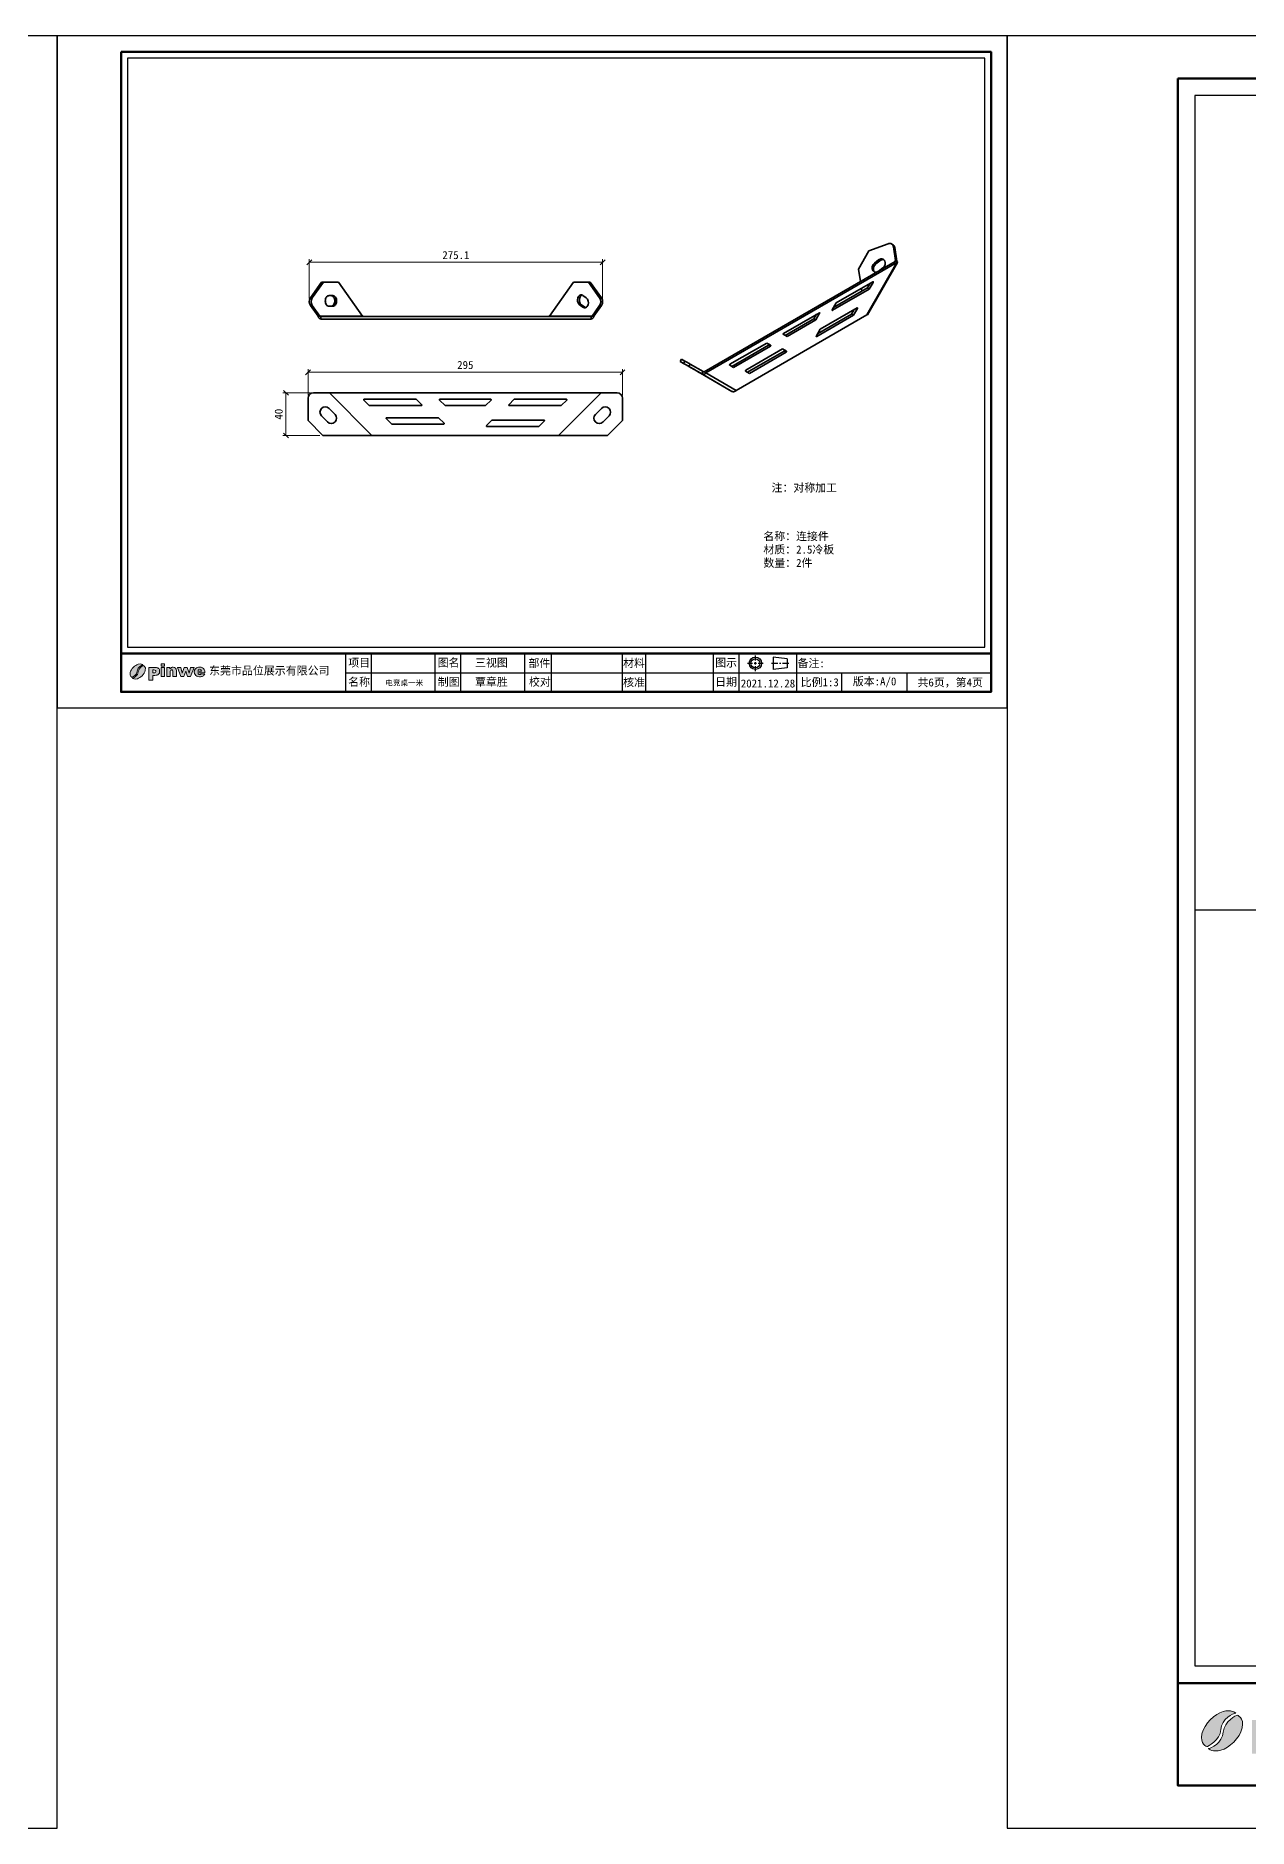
# Model space of a CAD drawing. Header units: inches. Extents: x 15389 to 49212, y -27129 to 13207.
# Drawn here: x 37601 to 38738, y 11527 to 13207 of the extents above; entities that cross this region are included whole.
import ezdxf

# ---------------------------------------------------------------- set-up
doc = ezdxf.new("R2010")
doc.units = ezdxf.units.IN
doc.header["$MEASUREMENT"] = 0
doc.linetypes.add('CENTER2', pattern=[28.575, 19.05, -3.175, 3.175, -3.175])
doc.layers.add('_U+56FE_U+5C42 1', color=7, linetype='Continuous')
for name, color, linetype, lineweight in [('图框', 5, 'Continuous', 60), ('粗实线', 7, 'Continuous', 35), ('轮廓线', 7, 'Continuous', 30)]:
    doc.layers.add(name, color=color, linetype=linetype, lineweight=lineweight)
doc.styles.add('ee', font='simfang.ttf')
doc.styles.get("Standard").update_dxf_attribs({"font": 'arial.ttf'})
doc.styles.add('宋体', font='')
doc.styles.add('样式 1', font='')
doc.styles.get('宋体').set_extended_font_data('SimSun')
doc.styles.get('样式 1').set_extended_font_data('SimSun')
doc.dimstyles.new('1-3', dxfattribs={"dimscale": 3, "dimtxt": 2.5, "dimasz": 1.5, "dimexe": 1, "dimexo": 1, "dimgap": 1, "dimtad": 1, "dimdec": 1, "dimdsep": 46, "dimtxsty": '宋体', "dimblk": 'OBLIQUE', "dimcen": 0, "dimclrd": 3, "dimclre": 3, "dimclrt": 256, "dimadec": 0, "dimazin": 0, "dimtfac": 1, "dimtdec": 1, "dimtmove": 1, "dimatfit": 3, "dimfxl": 3, "dimlwd": 9, "dimlwe": 9, "dimarcsym": 0})

# ---------------------------------------------------------------- blocks, each defined once
blk = doc.blocks.new('_Oblique')
at = {"color": 0, "linetype": 'ByBlock', "lineweight": -2}
blk.add_line((-0.5, -0.5), (0.5, 0.5), dxfattribs=at)
blk = doc.blocks.new('*D34')
at = {"color": 3, "lineweight": 9, "transparency": 16777216}
for p, q in [((37857.9, 12961.1), (37857.9, 12998)), ((37857.9, 12995), (38133, 12995)), ((38133, 12961.1), (38133, 12998))]:
    blk.add_line(p, q, dxfattribs=at)
at = {"layer": 'Defpoints', "color": 0, "transparency": 16777216}
for p in [(38133, 12995), (37857.9, 12958.1), (38133, 12958.1)]:
    blk.add_point(p, dxfattribs=at)
at = {"color": 3, "lineweight": 9, "transparency": 16777216, "xscale": 4.5, "yscale": 4.5, "zscale": 4.5, "rotation": 180}
blk.add_blockref('_Oblique', (37857.9, 12995), dxfattribs=at)
at = {"color": 3, "lineweight": 9, "transparency": 16777216, "xscale": 4.5, "yscale": 4.5, "zscale": 4.5}
blk.add_blockref('_Oblique', (38133, 12995), dxfattribs=at)
at = {"transparency": 16777216, "insert": (37995.4, 13001.7), "char_height": 7.5, "attachment_point": 5, "style": '宋体'}
blk.add_mtext('275.1', dxfattribs=at)
blk = doc.blocks.new('*D35')
at = {"color": 3, "lineweight": 9, "transparency": 16777216}
for p, q in [((37858.7, 12872.6), (37833, 12872.6)), ((37836, 12832.6), (37836, 12872.6)), ((37867.7, 12832.6), (37833, 12832.6))]:
    blk.add_line(p, q, dxfattribs=at)
at = {"layer": 'Defpoints', "color": 0, "transparency": 16777216}
for p in [(37836, 12872.6), (37861.7, 12872.6), (37870.7, 12832.6)]:
    blk.add_point(p, dxfattribs=at)
at = {"color": 3, "lineweight": 9, "transparency": 16777216, "xscale": 4.5, "yscale": 4.5, "zscale": 4.5}
for p, rotation in [((37836, 12872.6), 90), ((37836, 12832.6), 270)]:
    blk.add_blockref('_Oblique', p, dxfattribs=dict(at, rotation=rotation))
at = {"transparency": 16777216, "insert": (37829.2, 12852.6), "char_height": 7.5, "attachment_point": 5, "rotation": 90, "style": '宋体'}
blk.add_mtext('40', dxfattribs=at)
blk = doc.blocks.new('*D36')
at = {"color": 3, "lineweight": 9, "transparency": 16777216}
for p, q in [((37856.7, 12870.6), (37856.7, 12894.9)), ((37856.7, 12891.9), (38151.7, 12891.9)), ((38151.7, 12870.6), (38151.7, 12894.9))]:
    blk.add_line(p, q, dxfattribs=at)
at = {"layer": 'Defpoints', "color": 0, "transparency": 16777216}
for p in [(38151.7, 12891.9), (37856.7, 12867.6), (38151.7, 12867.6)]:
    blk.add_point(p, dxfattribs=at)
at = {"color": 3, "lineweight": 9, "transparency": 16777216, "xscale": 4.5, "yscale": 4.5, "zscale": 4.5, "rotation": 180}
blk.add_blockref('_Oblique', (37856.7, 12891.9), dxfattribs=at)
at = {"color": 3, "lineweight": 9, "transparency": 16777216, "xscale": 4.5, "yscale": 4.5, "zscale": 4.5}
blk.add_blockref('_Oblique', (38151.7, 12891.9), dxfattribs=at)
at = {"transparency": 16777216, "insert": (38004.2, 12898.7), "char_height": 7.5, "attachment_point": 5, "style": '宋体'}
blk.add_mtext('295', dxfattribs=at)

msp = doc.modelspace()

# ---------------------------------------------------------------- hatches: boundary and pattern name
h = msp.add_hatch(color=256)
h.dxf.hatch_style = 1
edge = h.paths.add_edge_path()
edge.add_spline(control_points=[(37759.96, 12610.2), (37759.96, 12610.2), (37753.37, 12610.2), (37753.37, 12610.2), (37753.43, 12609.68), (37753.57, 12609.29), (37753.8, 12609.03), (37754.12, 12608.65), (37754.53, 12608.47), (37755.05, 12608.47), (37755.37, 12608.47), (37755.68, 12608.55), (37755.97, 12608.71), (37756.15, 12608.81), (37756.34, 12608.99), (37756.54, 12609.25), (37756.54, 12609.25), (37759.78, 12608.95), (37759.78, 12608.95), (37759.29, 12608.09), (37758.69, 12607.47), (37757.99, 12607.1), (37757.29, 12606.73), (37756.29, 12606.54), (37754.98, 12606.54), (37753.84, 12606.54), (37752.95, 12606.7), (37752.3, 12607.02), (37751.65, 12607.34), (37751.11, 12607.85), (37750.68, 12608.54), (37750.25, 12609.24), (37750.04, 12610.06), (37750.04, 12611.01), (37750.04, 12612.35), (37750.47, 12613.43), (37751.33, 12614.26), (37752.18, 12615.09), (37753.37, 12615.51), (37754.88, 12615.51), (37756.11, 12615.51), (37757.07, 12615.32), (37757.78, 12614.95), (37758.49, 12614.58), (37759.04, 12614.04), (37759.41, 12613.33), (37759.78, 12612.63), (37759.96, 12611.71), (37759.96, 12610.58), (37759.96, 12610.58), (37759.96, 12610.2), (37759.96, 12610.2)], knot_values=[0, 0, 0, 0, 1, 1, 1, 2, 2, 2, 3, 3, 3, 4, 4, 4, 5, 5, 5, 6, 6, 6, 7, 7, 7, 8, 8, 8, 9, 9, 9, 10, 10, 10, 11, 11, 11, 12, 12, 12, 13, 13, 13, 14, 14, 14, 15, 15, 15, 16, 16, 16, 17, 17, 17, 17], degree=3, periodic=0)
edge = h.paths.add_edge_path(flags=16)
edge.add_spline(control_points=[(37756.63, 12611.77), (37756.56, 12612.41), (37756.39, 12612.87), (37756.11, 12613.14), (37755.83, 12613.42), (37755.47, 12613.56), (37755.02, 12613.56), (37754.49, 12613.56), (37754.08, 12613.35), (37753.76, 12612.93), (37753.56, 12612.67), (37753.44, 12612.29), (37753.38, 12611.77), (37753.38, 12611.77), (37756.63, 12611.77), (37756.63, 12611.77)], knot_values=[0, 0, 0, 0, 1, 1, 1, 2, 2, 2, 3, 3, 3, 4, 4, 4, 5, 5, 5, 5], degree=3, periodic=0)
h.paths.add_polyline_path([(37734.15, 12615.31), (37737.32, 12615.31), (37738.7, 12609.93), (37740.45, 12615.31), (37743.39, 12615.31), (37745.2, 12609.92), (37746.58, 12615.31), (37749.74, 12615.31), (37746.58, 12606.74), (37743.67, 12606.74), (37741.93, 12611.89), (37740.26, 12606.74), (37737.32, 12606.74)])
edge = h.paths.add_edge_path()
edge.add_spline(control_points=[(37724.15, 12615.31), (37724.15, 12615.31), (37727.21, 12615.31), (37727.21, 12615.31), (37727.21, 12615.31), (37727.21, 12613.91), (37727.21, 12613.91), (37727.66, 12614.48), (37728.12, 12614.89), (37728.59, 12615.14), (37729.06, 12615.38), (37729.63, 12615.51), (37730.3, 12615.51), (37731.21, 12615.51), (37731.91, 12615.24), (37732.43, 12614.69), (37732.94, 12614.15), (37733.2, 12613.32), (37733.2, 12612.19), (37733.2, 12612.19), (37733.2, 12606.74), (37733.2, 12606.74), (37733.2, 12606.74), (37729.89, 12606.74), (37729.89, 12606.74), (37729.89, 12606.74), (37729.89, 12611.45), (37729.89, 12611.45), (37729.89, 12611.99), (37729.79, 12612.37), (37729.6, 12612.59), (37729.4, 12612.82), (37729.12, 12612.93), (37728.76, 12612.93), (37728.37, 12612.93), (37728.05, 12612.78), (37727.8, 12612.48), (37727.56, 12612.18), (37727.43, 12611.64), (37727.43, 12610.85), (37727.43, 12610.85), (37727.43, 12606.74), (37727.43, 12606.74), (37727.43, 12606.74), (37724.15, 12606.74), (37724.15, 12606.74), (37724.15, 12606.74), (37724.15, 12615.31), (37724.15, 12615.31)], knot_values=[0, 0, 0, 0, 1, 1, 1, 2, 2, 2, 3, 3, 3, 4, 4, 4, 5, 5, 5, 6, 6, 6, 7, 7, 7, 8, 8, 8, 9, 9, 9, 10, 10, 10, 11, 11, 11, 12, 12, 12, 13, 13, 13, 14, 14, 14, 15, 15, 15, 16, 16, 16, 16], degree=3, periodic=0)
h.paths.add_polyline_path([(37718.82, 12618.56), (37722.11, 12618.56), (37722.11, 12616.33), (37718.82, 12616.33)])
h.paths.add_polyline_path([(37718.82, 12615.31), (37722.11, 12615.31), (37722.11, 12606.74), (37718.82, 12606.74)])
edge = h.paths.add_edge_path()
edge.add_spline(control_points=[(37707.47, 12615.25), (37707.47, 12615.25), (37713.54, 12615.25), (37713.54, 12615.25), (37714.87, 12615.25), (37715.86, 12614.94), (37716.52, 12614.3), (37717.18, 12613.67), (37717.51, 12612.78), (37717.51, 12611.61), (37717.51, 12610.42), (37717.15, 12609.48), (37716.43, 12608.81), (37715.71, 12608.14), (37714.61, 12607.8), (37713.14, 12607.8), (37713.14, 12607.8), (37711.13, 12607.8), (37711.13, 12607.8), (37711.13, 12607.8), (37711.13, 12603.42), (37711.13, 12603.42), (37711.13, 12603.42), (37707.47, 12603.42), (37707.47, 12603.42), (37707.47, 12603.42), (37707.47, 12615.25), (37707.47, 12615.25)], knot_values=[0, 0, 0, 0, 1, 1, 1, 2, 2, 2, 3, 3, 3, 4, 4, 4, 5, 5, 5, 6, 6, 6, 7, 7, 7, 8, 8, 8, 9, 9, 9, 9], degree=3, periodic=0)
edge = h.paths.add_edge_path(flags=16)
edge.add_spline(control_points=[(37711.13, 12610.2), (37711.13, 12610.2), (37712.03, 12610.2), (37712.03, 12610.2), (37712.74, 12610.2), (37713.24, 12610.32), (37713.53, 12610.56), (37713.81, 12610.81), (37713.96, 12611.12), (37713.96, 12611.51), (37713.96, 12611.88), (37713.83, 12612.19), (37713.58, 12612.45), (37713.33, 12612.71), (37712.87, 12612.84), (37712.18, 12612.84), (37712.18, 12612.84), (37711.13, 12612.84), (37711.13, 12612.84), (37711.13, 12612.84), (37711.13, 12610.2), (37711.13, 12610.2)], knot_values=[0, 0, 0, 0, 1, 1, 1, 2, 2, 2, 3, 3, 3, 4, 4, 4, 5, 5, 5, 6, 6, 6, 7, 7, 7, 7], degree=3, periodic=0)
edge = h.paths.add_edge_path()
edge.add_spline(control_points=[(37692.17, 12605.2), (37692.17, 12605.2), (37693.8, 12603.8), (37696.6, 12604.64), (37699.41, 12605.48), (37703.28, 12608.86), (37704.07, 12612.52), (37704.86, 12616.19), (37702.23, 12617), (37702.23, 12617), (37702.23, 12617), (37697.65, 12614.86), (37697.42, 12611.01), (37697.19, 12607.16), (37692.88, 12605.25), (37692.17, 12605.2)], knot_values=[0, 0, 0, 0, 1, 1, 1, 2, 2, 2, 3, 3, 3, 4, 4, 4, 5, 5, 5, 5], degree=3, periodic=0)
edge = h.paths.add_edge_path()
edge.add_spline(control_points=[(37701.78, 12617.69), (37701.78, 12617.69), (37700.14, 12619.1), (37697.34, 12618.26), (37694.54, 12617.41), (37690.66, 12614.04), (37689.87, 12610.37), (37689.08, 12606.7), (37691.71, 12605.9), (37691.71, 12605.9), (37691.71, 12605.9), (37696.3, 12608.04), (37696.53, 12611.89), (37696.76, 12615.73), (37701.06, 12617.64), (37701.78, 12617.69)], knot_values=[0, 0, 0, 0, 1, 1, 1, 2, 2, 2, 3, 3, 3, 4, 4, 4, 5, 5, 5, 5], degree=3, periodic=0)
h = msp.add_hatch(color=256)
h.dxf.hatch_style = 1
edge = h.paths.add_edge_path()
edge.add_spline(control_points=[(38881.93, 11615.13), (38881.93, 11615.13), (38864.36, 11615.13), (38864.36, 11615.13), (38864.52, 11613.72), (38864.9, 11612.67), (38865.5, 11611.98), (38866.35, 11610.99), (38867.46, 11610.5), (38868.82, 11610.5), (38869.69, 11610.5), (38870.51, 11610.71), (38871.28, 11611.14), (38871.76, 11611.41), (38872.27, 11611.89), (38872.81, 11612.57), (38872.81, 11612.57), (38881.45, 11611.78), (38881.45, 11611.78), (38880.13, 11609.49), (38878.53, 11607.84), (38876.67, 11606.85), (38874.8, 11605.85), (38872.12, 11605.35), (38868.64, 11605.35), (38865.61, 11605.35), (38863.23, 11605.77), (38861.49, 11606.63), (38859.76, 11607.48), (38858.32, 11608.84), (38857.17, 11610.7), (38856.04, 11612.56), (38855.46, 11614.75), (38855.46, 11617.26), (38855.46, 11620.84), (38856.61, 11623.74), (38858.9, 11625.94), (38861.18, 11628.15), (38864.34, 11629.26), (38868.37, 11629.26), (38871.65, 11629.26), (38874.22, 11628.76), (38876.12, 11627.77), (38878.01, 11626.78), (38879.46, 11625.35), (38880.45, 11623.46), (38881.44, 11621.58), (38881.93, 11619.13), (38881.93, 11616.12), (38881.93, 11616.12), (38881.93, 11615.13), (38881.93, 11615.13)], knot_values=[0, 0, 0, 0, 1, 1, 1, 2, 2, 2, 3, 3, 3, 4, 4, 4, 5, 5, 5, 6, 6, 6, 7, 7, 7, 8, 8, 8, 9, 9, 9, 10, 10, 10, 11, 11, 11, 12, 12, 12, 13, 13, 13, 14, 14, 14, 15, 15, 15, 16, 16, 16, 17, 17, 17, 17], degree=3, periodic=0)
edge = h.paths.add_edge_path(flags=16)
edge.add_spline(control_points=[(38873.03, 11619.31), (38872.87, 11621.01), (38872.4, 11622.23), (38871.66, 11622.96), (38870.92, 11623.7), (38869.95, 11624.07), (38868.74, 11624.07), (38867.35, 11624.07), (38866.23, 11623.51), (38865.39, 11622.4), (38864.87, 11621.71), (38864.53, 11620.68), (38864.38, 11619.31), (38864.38, 11619.31), (38873.03, 11619.31), (38873.03, 11619.31)], knot_values=[0, 0, 0, 0, 1, 1, 1, 2, 2, 2, 3, 3, 3, 4, 4, 4, 5, 5, 5, 5], degree=3, periodic=0)
h.paths.add_polyline_path([(38813.09, 11628.73), (38821.55, 11628.73), (38825.23, 11614.38), (38829.9, 11628.73), (38837.74, 11628.73), (38842.56, 11614.36), (38846.25, 11628.73), (38854.66, 11628.73), (38846.26, 11605.88), (38838.48, 11605.88), (38833.85, 11619.63), (38829.38, 11605.88), (38821.56, 11605.88)])
edge = h.paths.add_edge_path()
edge.add_spline(control_points=[(38786.42, 11628.73), (38786.42, 11628.73), (38794.58, 11628.73), (38794.58, 11628.73), (38794.58, 11628.73), (38794.58, 11625.01), (38794.58, 11625.01), (38795.8, 11626.54), (38797.03, 11627.63), (38798.27, 11628.28), (38799.52, 11628.93), (38801.03, 11629.26), (38802.82, 11629.26), (38805.25, 11629.26), (38807.13, 11628.54), (38808.51, 11627.1), (38809.87, 11625.66), (38810.55, 11623.43), (38810.55, 11620.41), (38810.55, 11620.41), (38810.55, 11605.88), (38810.55, 11605.88), (38810.55, 11605.88), (38801.75, 11605.88), (38801.75, 11605.88), (38801.75, 11605.88), (38801.75, 11618.45), (38801.75, 11618.45), (38801.75, 11619.89), (38801.48, 11620.9), (38800.95, 11621.5), (38800.42, 11622.09), (38799.68, 11622.39), (38798.73, 11622.39), (38797.68, 11622.39), (38796.82, 11621.99), (38796.17, 11621.19), (38795.51, 11620.38), (38795.18, 11618.94), (38795.18, 11616.86), (38795.18, 11616.86), (38795.18, 11605.88), (38795.18, 11605.88), (38795.18, 11605.88), (38786.42, 11605.88), (38786.42, 11605.88), (38786.42, 11605.88), (38786.42, 11628.73), (38786.42, 11628.73)], knot_values=[0, 0, 0, 0, 1, 1, 1, 2, 2, 2, 3, 3, 3, 4, 4, 4, 5, 5, 5, 6, 6, 6, 7, 7, 7, 8, 8, 8, 9, 9, 9, 10, 10, 10, 11, 11, 11, 12, 12, 12, 13, 13, 13, 14, 14, 14, 15, 15, 15, 16, 16, 16, 16], degree=3, periodic=0)
h.paths.add_polyline_path([(38772.21, 11637.41), (38780.98, 11637.41), (38780.98, 11631.46), (38772.21, 11631.46)])
h.paths.add_polyline_path([(38772.21, 11628.73), (38780.98, 11628.73), (38780.98, 11605.88), (38772.21, 11605.88)])
edge = h.paths.add_edge_path()
edge.add_spline(control_points=[(38741.94, 11628.58), (38741.94, 11628.58), (38758.15, 11628.58), (38758.15, 11628.58), (38761.68, 11628.58), (38764.32, 11627.74), (38766.08, 11626.06), (38767.84, 11624.38), (38768.72, 11621.99), (38768.72, 11618.88), (38768.72, 11615.7), (38767.75, 11613.2), (38765.84, 11611.41), (38763.92, 11609.61), (38760.99, 11608.72), (38757.06, 11608.72), (38757.06, 11608.72), (38751.72, 11608.72), (38751.72, 11608.72), (38751.72, 11608.72), (38751.72, 11597.05), (38751.72, 11597.05), (38751.72, 11597.05), (38741.94, 11597.05), (38741.94, 11597.05), (38741.94, 11597.05), (38741.94, 11628.58), (38741.94, 11628.58)], knot_values=[0, 0, 0, 0, 1, 1, 1, 2, 2, 2, 3, 3, 3, 4, 4, 4, 5, 5, 5, 6, 6, 6, 7, 7, 7, 8, 8, 8, 9, 9, 9, 9], degree=3, periodic=0)
edge = h.paths.add_edge_path(flags=16)
edge.add_spline(control_points=[(38751.72, 11615.1), (38751.72, 11615.1), (38754.12, 11615.1), (38754.12, 11615.1), (38756.01, 11615.1), (38757.34, 11615.43), (38758.1, 11616.09), (38758.87, 11616.74), (38759.25, 11617.58), (38759.25, 11618.6), (38759.25, 11619.59), (38758.92, 11620.42), (38758.25, 11621.11), (38757.59, 11621.8), (38756.34, 11622.15), (38754.51, 11622.15), (38754.51, 11622.15), (38751.72, 11622.15), (38751.72, 11622.15), (38751.72, 11622.15), (38751.72, 11615.1), (38751.72, 11615.1)], knot_values=[0, 0, 0, 0, 1, 1, 1, 2, 2, 2, 3, 3, 3, 4, 4, 4, 5, 5, 5, 6, 6, 6, 7, 7, 7, 7], degree=3, periodic=0)
edge = h.paths.add_edge_path()
edge.add_spline(control_points=[(38701.15, 11601.78), (38701.15, 11601.78), (38705.5, 11598.04), (38712.97, 11600.29), (38720.45, 11602.53), (38730.78, 11611.53), (38732.89, 11621.31), (38734.99, 11631.1), (38727.99, 11633.24), (38727.99, 11633.24), (38727.99, 11633.24), (38715.76, 11627.53), (38715.15, 11617.27), (38714.53, 11607.01), (38703.05, 11601.92), (38701.15, 11601.78)], knot_values=[0, 0, 0, 0, 1, 1, 1, 2, 2, 2, 3, 3, 3, 4, 4, 4, 5, 5, 5, 5], degree=3, periodic=0)
edge = h.paths.add_edge_path()
edge.add_spline(control_points=[(38726.76, 11635.1), (38726.76, 11635.1), (38722.42, 11638.84), (38714.94, 11636.59), (38707.47, 11634.35), (38697.13, 11625.35), (38695.03, 11615.57), (38692.92, 11605.78), (38699.93, 11603.65), (38699.93, 11603.65), (38699.93, 11603.65), (38712.16, 11609.35), (38712.77, 11619.61), (38713.38, 11629.87), (38724.86, 11634.96), (38726.76, 11635.1)], knot_values=[0, 0, 0, 0, 1, 1, 1, 2, 2, 2, 3, 3, 3, 4, 4, 4, 5, 5, 5, 5], degree=3, periodic=0)

# ---------------------------------------------------------------- linework, layer by layer
at = {"color": 14, "lineweight": 25}
for p, q in [((38292.93, 12624.85), (38292.93, 12613.33)), ((38306.13, 12623.41), (38292.93, 12624.85)), ((38306.13, 12623.41), (38306.13, 12614.77)), ((38306.13, 12614.77), (38292.93, 12613.33))]:
    msp.add_line(p, q, dxfattribs=at)
at = {"color": 1}
msp.add_line((38688.38, 12388.13), (40832.38, 12388.13), dxfattribs=at)
at = {"color": 14, "lineweight": 25}
for radius in [5.76, 4.32]:
    msp.add_circle((38276.26, 12619.09), radius, dxfattribs=at)
at = {"layer": '_U+56FE_U+5C42 1', "lineweight": 0}
for points in [[(37718.82, 12618.56), (37722.11, 12618.56), (37722.11, 12616.33), (37718.82, 12616.33), (37718.82, 12618.56)], [(37718.82, 12615.31), (37722.11, 12615.31), (37722.11, 12606.74), (37718.82, 12606.74), (37718.82, 12615.31)], [(37734.15, 12615.31), (37737.32, 12615.31), (37738.7, 12609.93), (37740.45, 12615.31), (37743.39, 12615.31), (37745.2, 12609.92), (37746.58, 12615.31), (37749.74, 12615.31), (37746.58, 12606.74), (37743.67, 12606.74), (37741.93, 12611.89), (37740.26, 12606.74), (37737.32, 12606.74), (37734.15, 12615.31)]]:
    msp.add_lwpolyline(points, dxfattribs=at)
for points, knots in [([(37701.78, 12617.69), (37701.78, 12617.69), (37700.14, 12619.1), (37697.34, 12618.26), (37694.54, 12617.41), (37690.66, 12614.04), (37689.87, 12610.37), (37689.08, 12606.7), (37691.71, 12605.9), (37691.71, 12605.9), (37691.71, 12605.9), (37696.3, 12608.04), (37696.53, 12611.89), (37696.76, 12615.73), (37701.06, 12617.64), (37701.78, 12617.69)], [0, 0, 0, 0, 1, 1, 1, 2, 2, 2, 3, 3, 3, 4, 4, 4, 5, 5, 5, 5]), ([(37692.17, 12605.2), (37692.17, 12605.2), (37693.8, 12603.8), (37696.6, 12604.64), (37699.41, 12605.48), (37703.28, 12608.86), (37704.07, 12612.52), (37704.86, 12616.19), (37702.23, 12617), (37702.23, 12617), (37702.23, 12617), (37697.65, 12614.86), (37697.42, 12611.01), (37697.19, 12607.16), (37692.88, 12605.25), (37692.17, 12605.2)], [0, 0, 0, 0, 1, 1, 1, 2, 2, 2, 3, 3, 3, 4, 4, 4, 5, 5, 5, 5]), ([(37707.47, 12615.25), (37707.47, 12615.25), (37713.54, 12615.25), (37713.54, 12615.25), (37714.87, 12615.25), (37715.86, 12614.94), (37716.52, 12614.3), (37717.18, 12613.67), (37717.51, 12612.78), (37717.51, 12611.61), (37717.51, 12610.42), (37717.15, 12609.48), (37716.43, 12608.81), (37715.71, 12608.14), (37714.61, 12607.8), (37713.14, 12607.8), (37713.14, 12607.8), (37711.13, 12607.8), (37711.13, 12607.8), (37711.13, 12607.8), (37711.13, 12603.42), (37711.13, 12603.42), (37711.13, 12603.42), (37707.47, 12603.42), (37707.47, 12603.42), (37707.47, 12603.42), (37707.47, 12615.25), (37707.47, 12615.25)], [0, 0, 0, 0, 1, 1, 1, 2, 2, 2, 3, 3, 3, 4, 4, 4, 5, 5, 5, 6, 6, 6, 7, 7, 7, 8, 8, 8, 9, 9, 9, 9]), ([(37711.13, 12610.2), (37711.13, 12610.2), (37712.03, 12610.2), (37712.03, 12610.2), (37712.74, 12610.2), (37713.24, 12610.32), (37713.53, 12610.56), (37713.81, 12610.81), (37713.96, 12611.12), (37713.96, 12611.51), (37713.96, 12611.88), (37713.83, 12612.19), (37713.58, 12612.45), (37713.33, 12612.71), (37712.87, 12612.84), (37712.18, 12612.84), (37712.18, 12612.84), (37711.13, 12612.84), (37711.13, 12612.84), (37711.13, 12612.84), (37711.13, 12610.2), (37711.13, 12610.2)], [0, 0, 0, 0, 1, 1, 1, 2, 2, 2, 3, 3, 3, 4, 4, 4, 5, 5, 5, 6, 6, 6, 7, 7, 7, 7]), ([(37724.15, 12615.31), (37724.15, 12615.31), (37727.21, 12615.31), (37727.21, 12615.31), (37727.21, 12615.31), (37727.21, 12613.91), (37727.21, 12613.91), (37727.66, 12614.48), (37728.12, 12614.89), (37728.59, 12615.14), (37729.06, 12615.38), (37729.63, 12615.51), (37730.3, 12615.51), (37731.21, 12615.51), (37731.91, 12615.24), (37732.43, 12614.69), (37732.94, 12614.15), (37733.2, 12613.32), (37733.2, 12612.19), (37733.2, 12612.19), (37733.2, 12606.74), (37733.2, 12606.74), (37733.2, 12606.74), (37729.89, 12606.74), (37729.89, 12606.74), (37729.89, 12606.74), (37729.89, 12611.45), (37729.89, 12611.45), (37729.89, 12611.99), (37729.79, 12612.37), (37729.6, 12612.59), (37729.4, 12612.82), (37729.12, 12612.93), (37728.76, 12612.93), (37728.37, 12612.93), (37728.05, 12612.78), (37727.8, 12612.48), (37727.56, 12612.18), (37727.43, 12611.64), (37727.43, 12610.85), (37727.43, 12610.85), (37727.43, 12606.74), (37727.43, 12606.74), (37727.43, 12606.74), (37724.15, 12606.74), (37724.15, 12606.74), (37724.15, 12606.74), (37724.15, 12615.31), (37724.15, 12615.31)], [0, 0, 0, 0, 1, 1, 1, 2, 2, 2, 3, 3, 3, 4, 4, 4, 5, 5, 5, 6, 6, 6, 7, 7, 7, 8, 8, 8, 9, 9, 9, 10, 10, 10, 11, 11, 11, 12, 12, 12, 13, 13, 13, 14, 14, 14, 15, 15, 15, 16, 16, 16, 16]), ([(37759.96, 12610.2), (37759.96, 12610.2), (37753.37, 12610.2), (37753.37, 12610.2), (37753.43, 12609.68), (37753.57, 12609.29), (37753.8, 12609.03), (37754.12, 12608.65), (37754.53, 12608.47), (37755.05, 12608.47), (37755.37, 12608.47), (37755.68, 12608.55), (37755.97, 12608.71), (37756.15, 12608.81), (37756.34, 12608.99), (37756.54, 12609.25), (37756.54, 12609.25), (37759.78, 12608.95), (37759.78, 12608.95), (37759.29, 12608.09), (37758.69, 12607.47), (37757.99, 12607.1), (37757.29, 12606.73), (37756.29, 12606.54), (37754.98, 12606.54), (37753.84, 12606.54), (37752.95, 12606.7), (37752.3, 12607.02), (37751.65, 12607.34), (37751.11, 12607.85), (37750.68, 12608.54), (37750.25, 12609.24), (37750.04, 12610.06), (37750.04, 12611.01), (37750.04, 12612.35), (37750.47, 12613.43), (37751.33, 12614.26), (37752.18, 12615.09), (37753.37, 12615.51), (37754.88, 12615.51), (37756.11, 12615.51), (37757.07, 12615.32), (37757.78, 12614.95), (37758.49, 12614.58), (37759.04, 12614.04), (37759.41, 12613.33), (37759.78, 12612.63), (37759.96, 12611.71), (37759.96, 12610.58), (37759.96, 12610.58), (37759.96, 12610.2), (37759.96, 12610.2)], [0, 0, 0, 0, 1, 1, 1, 2, 2, 2, 3, 3, 3, 4, 4, 4, 5, 5, 5, 6, 6, 6, 7, 7, 7, 8, 8, 8, 9, 9, 9, 10, 10, 10, 11, 11, 11, 12, 12, 12, 13, 13, 13, 14, 14, 14, 15, 15, 15, 16, 16, 16, 17, 17, 17, 17]), ([(37756.63, 12611.77), (37756.56, 12612.41), (37756.39, 12612.87), (37756.11, 12613.14), (37755.83, 12613.42), (37755.47, 12613.56), (37755.02, 12613.56), (37754.49, 12613.56), (37754.08, 12613.35), (37753.76, 12612.93), (37753.56, 12612.67), (37753.44, 12612.29), (37753.38, 12611.77), (37753.38, 12611.77), (37756.63, 12611.77), (37756.63, 12611.77)], [0, 0, 0, 0, 1, 1, 1, 2, 2, 2, 3, 3, 3, 4, 4, 4, 5, 5, 5, 5]), ([(38726.76, 11635.1), (38726.76, 11635.1), (38722.42, 11638.84), (38714.94, 11636.59), (38707.47, 11634.35), (38697.13, 11625.35), (38695.03, 11615.57), (38692.92, 11605.78), (38699.93, 11603.65), (38699.93, 11603.65), (38699.93, 11603.65), (38712.16, 11609.35), (38712.77, 11619.61), (38713.38, 11629.87), (38724.86, 11634.96), (38726.76, 11635.1)], [0, 0, 0, 0, 1, 1, 1, 2, 2, 2, 3, 3, 3, 4, 4, 4, 5, 5, 5, 5]), ([(38701.15, 11601.78), (38701.15, 11601.78), (38705.5, 11598.04), (38712.97, 11600.29), (38720.45, 11602.53), (38730.78, 11611.53), (38732.89, 11621.31), (38734.99, 11631.1), (38727.99, 11633.24), (38727.99, 11633.24), (38727.99, 11633.24), (38715.76, 11627.53), (38715.15, 11617.27), (38714.53, 11607.01), (38703.05, 11601.92), (38701.15, 11601.78)], [0, 0, 0, 0, 1, 1, 1, 2, 2, 2, 3, 3, 3, 4, 4, 4, 5, 5, 5, 5])]:
    msp.add_open_spline(points, degree=3, knots=knots, dxfattribs=at)
at = {"layer": 'Defpoints'}
for points in [[(35245.38, 11527.25), (37621.38, 11527.25), (37621.38, 13207.25), (35245.38, 13207.25)], [(37621.38, 12577.25), (38512.38, 12577.25), (38512.38, 13207.25), (37621.38, 13207.25)], [(38512.38, 11527.25), (40888.38, 11527.25), (40888.38, 13207.25), (38512.38, 13207.25)]]:
    msp.add_lwpolyline(points, close=True, dxfattribs=at)
at = {"layer": '图框', "color": 32}
for points in [[(37681.38, 13192.25), (38497.38, 13192.25), (38497.38, 12592.25), (37681.38, 12592.25)], [(38672.38, 13167.25), (40848.38, 13167.25), (40848.38, 11567.25), (38672.38, 11567.25)]]:
    msp.add_lwpolyline(points, close=True, dxfattribs=at)
for points in [[(37681.38, 12628.25), (38497.38, 12628.25)], [(38672.38, 11663.25), (40848.38, 11663.25)]]:
    msp.add_lwpolyline(points, dxfattribs=at)
at = {"layer": '粗实线'}
for p, q in [((38372.91, 12988.44), (38382.81, 13005.59)), ((38382.81, 13005.59), (38400.73, 13012.38)), ((38405.21, 13011.49), (38403.96, 13012.21)), ((38405.73, 13009.5), (38407.81, 12996.72)), ((38405.73, 13009.5), (38406.98, 13008.78)), ((38406.98, 13008.78), (38409.06, 12995.99)), ((38407.28, 12995.7), (38228.11, 12892.27)), ((38409.04, 12994.68), (38229.88, 12891.25)), ((38374.78, 12976.93), (38372.91, 12988.44)), ((38380.76, 12945.69), (38409.04, 12994.68)), ((38381.41, 12945.83), (38409.7, 12994.82)), ((38386.2, 12987.48), (38387.45, 12986.76)), ((38387.95, 12994.21), (38391.76, 12997.18)), ((38389.2, 12993.48), (38387.95, 12994.21)), ((38389.2, 12993.48), (38393.01, 12996.46)), ((38391.76, 12997.18), (38393.01, 12996.46)), ((38395.88, 12989.68), (38393.1, 12987.51)), ((38407.19, 12995.65), (38407.81, 12996.72)), ((38407.28, 12995.7), (38409.04, 12994.68)), ((38407.81, 12996.72), (38409.06, 12995.99)), ((37858.94, 12961.59), (37869.44, 12976.44)), ((37860.71, 12961.59), (37871.21, 12976.44)), ((37869.44, 12976.44), (37871.21, 12976.44)), ((37871.21, 12976.44), (37885.21, 12976.44)), ((37885.21, 12976.44), (37907.8, 12944.49)), ((38083.09, 12944.49), (38105.68, 12976.44)), ((38105.68, 12976.44), (38119.68, 12976.44)), ((38119.68, 12976.44), (38130.18, 12961.59)), ((38119.68, 12976.44), (38121.45, 12976.44)), ((38121.45, 12976.44), (38131.95, 12961.59)), ((38383.1, 12969.9), (38348.6, 12949.98)), ((38349.51, 12952.55), (38381.33, 12970.92)), ((38351.99, 12956.84), (38386.49, 12976.76)), ((38376.23, 12967.98), (38375.81, 12970.59)), ((38381.33, 12970.92), (38383.81, 12975.21)), ((38381.33, 12970.92), (38383.1, 12969.9)), ((38386.74, 12976.2), (38383.1, 12969.9)), ((38386.14, 12976.55), (38386.74, 12976.2)), ((37860.71, 12961.59), (37858.94, 12961.59)), ((37858.94, 12954.52), (37860.71, 12954.52)), ((37866.04, 12944.49), (37858.94, 12954.52)), ((37867.8, 12944.49), (37860.71, 12954.52)), ((37876.44, 12963.79), (37879.98, 12963.79)), ((37876.44, 12953.79), (37879.98, 12953.79)), ((37881.75, 12958.79), (37883.51, 12958.79)), ((38109.79, 12961.76), (38111.56, 12961.76)), ((38114.56, 12952.84), (38111.39, 12955.06)), ((38111.39, 12955.06), (38113.16, 12955.06)), ((38116.33, 12952.84), (38113.16, 12955.06)), ((38114.53, 12964.02), (38117.7, 12961.8)), ((38116.33, 12952.84), (38114.56, 12952.84)), ((38130.18, 12954.52), (38123.09, 12944.49)), ((38131.95, 12954.52), (38124.85, 12944.49)), ((38131.95, 12961.59), (38130.18, 12961.59)), ((38130.18, 12954.52), (38131.95, 12954.52)), ((38348.35, 12950.54), (38351.99, 12956.84)), ((37867.8, 12944.49), (37866.04, 12944.49)), ((37907.8, 12944.49), (37867.8, 12944.49)), ((37868.76, 12944.29), (37868.76, 12941.79)), ((38122.13, 12944.29), (37868.76, 12944.29)), ((38122.13, 12941.79), (37868.76, 12941.79)), ((38083.09, 12944.49), (38123.09, 12944.49)), ((38122.13, 12944.29), (38122.13, 12941.79)), ((38123.09, 12944.49), (38124.85, 12944.49)), ((38258.17, 12874.91), (38380.76, 12945.69)), ((38302.64, 12928.35), (38336.29, 12947.77)), ((38304.26, 12926.43), (38331.13, 12941.94)), ((38332.9, 12940.92), (38306.03, 12925.41)), ((38331.13, 12941.94), (38333.6, 12946.23)), ((38331.13, 12941.94), (38332.9, 12940.92)), ((38336.54, 12947.22), (38332.9, 12940.92)), ((38368.25, 12945.38), (38333.75, 12925.47)), ((38334.66, 12928.04), (38366.48, 12946.4)), ((38335.93, 12947.57), (38336.54, 12947.22)), ((38337.14, 12932.32), (38371.64, 12952.24)), ((38348.6, 12949.98), (38348.25, 12950.19)), ((38366.48, 12946.4), (38368.96, 12950.69)), ((38366.48, 12946.4), (38368.25, 12945.38)), ((38371.89, 12951.69), (38368.25, 12945.38)), ((38371.29, 12952.04), (38371.89, 12951.69)), ((38252.43, 12899.37), (38286.94, 12919.28)), ((38286.94, 12919.28), (38290.57, 12917.18)), ((38288.81, 12918.2), (38286.94, 12919.28)), ((38306.03, 12925.41), (38302.39, 12927.51)), ((38333.75, 12925.47), (38333.4, 12925.67)), ((38333.5, 12926.02), (38337.14, 12932.32)), ((38205.86, 12901.99), (38207.11, 12904.16)), ((38210.19, 12902.39), (38207.11, 12904.16)), ((38254.06, 12897.44), (38288.56, 12917.36)), ((38290.32, 12916.34), (38255.82, 12896.42)), ((38267.28, 12893.82), (38301.78, 12913.73)), ((38268.9, 12891.89), (38303.41, 12911.81)), ((38305.17, 12910.79), (38270.67, 12890.87)), ((38288.56, 12917.36), (38290.32, 12916.34)), ((38290.57, 12917.18), (38288.81, 12918.2)), ((38301.78, 12913.73), (38305.42, 12911.63)), ((38303.66, 12912.65), (38301.78, 12913.73)), ((38303.41, 12911.81), (38305.17, 12910.79)), ((38305.42, 12911.63), (38303.66, 12912.65)), ((38215.76, 12896.28), (38205.86, 12901.99)), ((38208.94, 12900.22), (38205.86, 12901.99)), ((38210.19, 12902.39), (38208.94, 12900.22)), ((38213.94, 12897.33), (38215.19, 12899.5)), ((38226.05, 12890.34), (38213.94, 12897.33)), ((38227.3, 12892.51), (38215.19, 12899.5)), ((38215.76, 12896.28), (38254.33, 12874.01)), ((38218.51, 12894.69), (38221.01, 12893.25)), ((38218.51, 12894.69), (38218.51, 12894.69)), ((38221.01, 12893.25), (38221.01, 12893.25)), ((38225.58, 12890.61), (38228.08, 12889.17)), ((38227.3, 12892.51), (38226.05, 12890.34)), ((38254.33, 12874.01), (38226.05, 12890.34)), ((38227.04, 12889.77), (38227.04, 12889.77)), ((38228.11, 12892.27), (38229.88, 12891.25)), ((38258.17, 12874.91), (38229.88, 12891.25)), ((38255.82, 12896.42), (38252.18, 12898.53)), ((38270.67, 12890.87), (38267.03, 12892.97)), ((38146.68, 12872.65), (37861.68, 12872.65)), ((37856.68, 12867.65), (37856.68, 12846.65)), ((37876.41, 12858.03), (37882.06, 12852.38)), ((37909.03, 12865.79), (37914.18, 12860.65)), ((37958.18, 12866.65), (37909.39, 12866.65)), ((37914.18, 12860.65), (37962.97, 12860.65)), ((37963.33, 12861.5), (37958.18, 12866.65)), ((37980.03, 12865.79), (37985.18, 12860.65)), ((38027.97, 12866.65), (37980.39, 12866.65)), ((37985.18, 12860.65), (38023.18, 12860.65)), ((38023.18, 12860.65), (38028.33, 12865.79)), ((38050.18, 12866.65), (38045.03, 12861.5)), ((38045.39, 12860.65), (38094.18, 12860.65)), ((38098.97, 12866.65), (38050.18, 12866.65)), ((38094.18, 12860.65), (38099.33, 12865.79)), ((38131.95, 12858.03), (38126.29, 12852.38)), ((38151.68, 12846.65), (38151.68, 12867.65)), ((37856.68, 12846.65), (37870.68, 12832.65)), ((37869.34, 12850.96), (37874.99, 12845.3)), ((37930.03, 12848.5), (37935.18, 12843.35)), ((37979.18, 12849.35), (37930.39, 12849.35)), ((37935.18, 12843.35), (37983.97, 12843.35)), ((37984.33, 12844.2), (37979.18, 12849.35)), ((38029.18, 12847.12), (38024.03, 12841.97)), ((38024.39, 12841.12), (38073.18, 12841.12)), ((38077.97, 12847.12), (38029.18, 12847.12)), ((38073.18, 12841.12), (38078.33, 12846.27)), ((38139.02, 12850.96), (38133.37, 12845.3)), ((38137.68, 12832.65), (38151.68, 12846.65)), ((37870.68, 12832.65), (38137.68, 12832.65))]:
    msp.add_line(p, q, dxfattribs=at)
at = {"layer": '粗实线', "color": 1}
for p, q in [((37876.68, 12872.65), (37916.68, 12832.65)), ((38131.68, 12872.65), (38091.68, 12832.65))]:
    msp.add_line(p, q, dxfattribs=at)
at = {"layer": '粗实线', "flags": 128}
for points in [[(38388.17, 12985.83), (38387.92, 12986.08), (38387.45, 12986.76)], [(38386.74, 12976.2), (38386.8, 12976.34), (38386.84, 12976.47), (38386.84, 12976.59), (38386.82, 12976.69), (38386.76, 12976.77), (38386.69, 12976.8), (38386.59, 12976.8), (38386.49, 12976.76)], [(37876.44, 12963.79), (37875.75, 12963.69), (37875.09, 12963.41), (37874.48, 12962.95), (37873.94, 12962.33), (37873.5, 12961.57), (37873.18, 12960.7), (37872.98, 12959.76), (37872.91, 12958.79)], [(37872.91, 12958.79), (37872.98, 12957.81), (37873.18, 12956.88), (37873.5, 12956.01), (37873.94, 12955.25), (37874.48, 12954.63), (37875.09, 12954.17), (37875.75, 12953.89), (37876.44, 12953.79)], [(37878.21, 12963.79), (37878.9, 12963.69), (37879.56, 12963.41), (37880.18, 12962.95), (37880.71, 12962.33), (37881.15, 12961.57), (37881.48, 12960.7), (37881.68, 12959.76), (37881.75, 12958.79)], [(37881.75, 12958.79), (37881.68, 12957.81), (37881.48, 12956.88), (37881.15, 12956.01), (37880.71, 12955.25), (37880.18, 12954.63), (37879.56, 12954.17), (37878.9, 12953.89), (37878.21, 12953.79)], [(37883.51, 12958.79), (37883.45, 12959.76), (37883.25, 12960.7), (37882.92, 12961.57), (37882.48, 12962.33), (37881.94, 12962.95), (37881.33, 12963.41), (37880.67, 12963.69), (37879.98, 12963.79)], [(37879.98, 12953.79), (37880.67, 12953.89), (37881.33, 12954.17), (37881.94, 12954.63), (37882.48, 12955.25), (37882.92, 12956.01), (37883.25, 12956.88), (37883.45, 12957.81), (37883.51, 12958.79)], [(38114.53, 12964.02), (38113.88, 12964.37), (38113.2, 12964.53), (38112.5, 12964.5), (38111.83, 12964.27), (38111.2, 12963.87), (38110.63, 12963.3), (38110.16, 12962.59), (38109.79, 12961.76)], [(38114.56, 12952.84), (38115.21, 12952.49), (38115.89, 12952.33), (38116.59, 12952.36), (38117.26, 12952.58), (38117.89, 12952.99), (38118.46, 12953.56), (38118.93, 12954.27), (38119.3, 12955.1)], [(38117.01, 12952.48), (38116.98, 12952.49), (38116.33, 12952.84)], [(38336.54, 12947.22), (38336.6, 12947.35), (38336.63, 12947.49), (38336.64, 12947.61), (38336.61, 12947.71), (38336.56, 12947.78), (38336.48, 12947.82), (38336.39, 12947.82), (38336.29, 12947.77)], [(38348.35, 12950.54), (38348.29, 12950.4), (38348.25, 12950.27), (38348.25, 12950.15), (38348.27, 12950.05), (38348.33, 12949.97), (38348.4, 12949.94), (38348.5, 12949.94), (38348.6, 12949.98)], [(38371.89, 12951.69), (38371.95, 12951.82), (38371.99, 12951.95), (38371.99, 12952.07), (38371.97, 12952.18), (38371.92, 12952.25), (38371.84, 12952.28), (38371.74, 12952.28), (38371.64, 12952.24)], [(38302.64, 12928.35), (38302.54, 12928.27), (38302.44, 12928.17), (38302.36, 12928.04), (38302.31, 12927.91), (38302.29, 12927.78), (38302.29, 12927.66), (38302.33, 12927.57), (38302.39, 12927.51)], [(38333.5, 12926.02), (38333.44, 12925.89), (38333.4, 12925.75), (38333.4, 12925.63), (38333.42, 12925.53), (38333.48, 12925.46), (38333.55, 12925.42), (38333.65, 12925.43), (38333.75, 12925.47)], [(38288.81, 12918.2), (38288.87, 12918.14), (38288.9, 12918.05), (38288.91, 12917.93), (38288.88, 12917.8), (38288.83, 12917.67), (38288.75, 12917.54), (38288.66, 12917.44), (38288.56, 12917.36)], [(38290.32, 12916.34), (38290.43, 12916.42), (38290.52, 12916.52), (38290.6, 12916.65), (38290.65, 12916.78), (38290.68, 12916.91), (38290.67, 12917.03), (38290.64, 12917.12), (38290.57, 12917.18)], [(38303.66, 12912.65), (38303.72, 12912.59), (38303.75, 12912.5), (38303.76, 12912.38), (38303.73, 12912.25), (38303.68, 12912.12), (38303.6, 12911.99), (38303.51, 12911.89), (38303.41, 12911.81)], [(38305.17, 12910.79), (38305.28, 12910.87), (38305.37, 12910.97), (38305.45, 12911.1), (38305.5, 12911.23), (38305.53, 12911.36), (38305.52, 12911.48), (38305.49, 12911.57), (38305.42, 12911.63)], [(38208.94, 12900.22), (38209.16, 12900.09), (38209.54, 12899.87), (38210.06, 12899.57), (38210.71, 12899.2), (38211.44, 12898.77), (38212.25, 12898.31), (38213.09, 12897.82), (38213.94, 12897.33)], [(38215.19, 12899.5), (38214.34, 12899.99), (38213.5, 12900.47), (38212.69, 12900.94), (38211.96, 12901.37), (38211.31, 12901.74), (38210.79, 12902.04), (38210.41, 12902.26), (38210.19, 12902.39)], [(38219.54, 12894.1), (38218.9, 12894.47), (38218.38, 12894.77), (38218, 12894.99), (38217.78, 12895.12), (38217.72, 12895.15), (38217.82, 12895.09), (38218.09, 12894.94), (38218.51, 12894.69)], [(38225.58, 12890.61), (38225.02, 12890.93), (38224.35, 12891.32), (38223.59, 12891.76), (38222.78, 12892.23), (38221.93, 12892.72), (38221.09, 12893.21), (38220.28, 12893.67), (38219.54, 12894.1)], [(38221.01, 12893.25), (38221.56, 12892.93), (38222.23, 12892.54), (38222.99, 12892.1), (38223.81, 12891.63), (38224.66, 12891.14), (38225.5, 12890.66), (38226.31, 12890.19), (38227.04, 12889.77)], [(38227.04, 12889.77), (38227.69, 12889.39), (38228.21, 12889.09), (38228.59, 12888.87), (38228.81, 12888.74), (38228.87, 12888.71), (38228.77, 12888.77), (38228.5, 12888.93), (38228.08, 12889.17)], [(38252.43, 12899.37), (38252.33, 12899.29), (38252.24, 12899.18), (38252.16, 12899.06), (38252.11, 12898.93), (38252.08, 12898.8), (38252.09, 12898.68), (38252.12, 12898.59), (38252.18, 12898.53)], [(38267.28, 12893.82), (38267.18, 12893.74), (38267.09, 12893.63), (38267.01, 12893.51), (38266.96, 12893.37), (38266.93, 12893.24), (38266.94, 12893.13), (38266.97, 12893.03), (38267.03, 12892.97)]]:
    msp.add_lwpolyline(points, dxfattribs=at)
at = {"layer": '粗实线'}
for centre, radius, start, end in [((38402.15, 13009.07), 3.6, 6.74636, 113.25902), ((38403.26, 13008.28), 3.75, 7.54944, 58.64817), ((38391.24, 12989.76), 5.53, 126.50712, 204.34559), ((38389.27, 12989.17), 3.51, 208.80047, 282.77112), ((38392.49, 12989.04), 5.53, 126.50712, 204.34559), ((38394.38, 12994.44), 3.8, 31.24549, 133.7312), ((38395.77, 12993.24), 4.25, 74.60062, 130.65639), ((38392.59, 12994.13), 5.53, 306.50712, 24.34559), ((37864.37, 12958.06), 6.48, 146.92203, 213.07797), ((37866.14, 12958.06), 6.48, 146.92203, 213.07797), ((38115.41, 12959.56), 6.03, 158.62466, 228.25574), ((38117.18, 12959.56), 6.03, 158.62466, 228.25574), ((38115.42, 12960.7), 4, 113.18298, 164.71453), ((38113.68, 12957.3), 6.03, 338.62466, 48.25574), ((38124.75, 12958.06), 6.48, 326.92203, 33.07797), ((38126.52, 12958.06), 6.48, 326.92203, 33.07797), ((37861.68, 12867.65), 5, 90, 180), ((38146.68, 12867.65), 5, 0, 90), ((37872.87, 12854.5), 5, 45, 225), ((37878.53, 12848.84), 5, 225, 45), ((37909.39, 12866.15), 0.5, 90, 225), ((37962.97, 12861.15), 0.5, 270, 45), ((37980.39, 12866.15), 0.5, 90, 225), ((38027.97, 12866.15), 0.5, 315, 90), ((38045.39, 12861.15), 0.5, 135, 270), ((38098.97, 12866.15), 0.5, 315, 90), ((38129.83, 12848.84), 5, 135, 315), ((38135.49, 12854.5), 5, 315, 135), ((37930.39, 12848.85), 0.5, 90, 225), ((37983.97, 12843.85), 0.5, 270, 45), ((38024.39, 12841.62), 0.5, 135, 270), ((38077.97, 12846.62), 0.5, 315, 90)]:
    msp.add_arc(centre, radius, start, end, dxfattribs=at)
for points, knots in [([(38407.28, 12995.7), (38407.4, 12995.85), (38407.5, 12996.01), (38407.68, 12996.35), (38407.75, 12996.53), (38407.81, 12996.72)], [0, 0, 0, 0, 0.5, 0.5, 1, 1, 1, 1]), ([(38409.06, 12995.99), (38409.26, 12995.77), (38409.43, 12995.56), (38409.66, 12995.2), (38409.72, 12995.06), (38409.73, 12994.83), (38409.67, 12994.75), (38409.44, 12994.67), (38409.27, 12994.66), (38409.04, 12994.68)], [0, 0, 0, 0, 0.25, 0.25, 0.5, 0.5, 0.75, 0.75, 1, 1, 1, 1]), ([(37868.76, 12941.79), (37868.44, 12941.79), (37868.12, 12941.86), (37867.53, 12942.13), (37867.25, 12942.33), (37866.76, 12942.83), (37866.55, 12943.13), (37866.22, 12943.78), (37866.1, 12944.14), (37866.04, 12944.49)], [0, 0, 0, 0, 0.25, 0.25, 0.5, 0.5, 0.75, 0.75, 1, 1, 1, 1]), ([(37867.8, 12944.49), (37867.94, 12944.44), (37868.09, 12944.39), (37868.41, 12944.31), (37868.59, 12944.29), (37868.76, 12944.29)], [0, 0, 0, 0, 0.5, 0.5, 1, 1, 1, 1]), ([(37908.76, 12944.29), (37908.59, 12944.29), (37908.41, 12944.31), (37908.09, 12944.39), (37907.94, 12944.44), (37907.8, 12944.49)], [0, 0, 0, 0, 0.5, 0.5, 1, 1, 1, 1]), ([(38083.09, 12944.49), (38082.95, 12944.44), (38082.8, 12944.39), (38082.48, 12944.31), (38082.31, 12944.29), (38082.13, 12944.29)], [0, 0, 0, 0, 0.5, 0.5, 1, 1, 1, 1]), ([(38122.13, 12944.29), (38122.31, 12944.29), (38122.48, 12944.31), (38122.8, 12944.39), (38122.95, 12944.44), (38123.09, 12944.49)], [0, 0, 0, 0, 0.5, 0.5, 1, 1, 1, 1]), ([(38124.85, 12944.49), (38124.79, 12944.14), (38124.67, 12943.78), (38124.34, 12943.13), (38124.13, 12942.83), (38123.64, 12942.33), (38123.37, 12942.13), (38122.77, 12941.86), (38122.45, 12941.79), (38122.13, 12941.79)], [0, 0, 0, 0, 0.25, 0.25, 0.5, 0.5, 0.75, 0.75, 1, 1, 1, 1]), ([(38381.37, 12945.85), (38381.35, 12945.8), (38381.29, 12945.66), (38380.97, 12945.68), (38380.76, 12945.69)], [0, 0, 0, 0, 0.3621761, 1, 1, 1, 1]), ([(38229.88, 12891.25), (38229.66, 12890.97), (38229.38, 12890.72), (38228.77, 12890.32), (38228.43, 12890.17), (38227.73, 12890), (38227.37, 12889.97), (38226.68, 12890.06), (38226.34, 12890.17), (38226.05, 12890.34)], [0, 0, 0, 0, 0.25, 0.25, 0.5, 0.5, 0.75, 0.75, 1, 1, 1, 1]), ([(38227.3, 12892.51), (38227.43, 12892.43), (38227.57, 12892.37), (38227.85, 12892.3), (38227.99, 12892.28), (38228.11, 12892.27)], [0, 0, 0, 0, 0.5, 0.5, 1, 1, 1, 1]), ([(38254.33, 12874.01), (38254.63, 12873.84), (38254.96, 12873.73), (38255.65, 12873.64), (38256.01, 12873.66), (38256.71, 12873.84), (38257.05, 12873.99), (38257.67, 12874.39), (38257.94, 12874.64), (38258.17, 12874.91)], [0, 0, 0, 0, 0.25, 0.25, 0.5, 0.5, 0.75, 0.75, 1, 1, 1, 1])]:
    msp.add_open_spline(points, degree=3, knots=knots, dxfattribs=at)
at = {"layer": '轮廓线'}
for p, q in [((37892.07, 12592.25), (37892.07, 12628.25)), ((37916.07, 12592.25), (37916.07, 12628.25)), ((37976.07, 12592.25), (37976.07, 12628.25)), ((38000.07, 12592.25), (38000.07, 12628.25)), ((38060.07, 12592.25), (38060.07, 12628.25)), ((38084.96, 12592.25), (38084.96, 12628.25)), ((38151.58, 12592.25), (38151.58, 12628.25)), ((38173.5, 12592.25), (38173.5, 12628.25)), ((38237.07, 12592.25), (38237.07, 12628.25)), ((38261.07, 12592.25), (38261.07, 12628.25)), ((38315.07, 12610.25), (38315.07, 12628.25)), ((37892.07, 12610.25), (38497.38, 12610.25)), ((38315.07, 12592.25), (38315.07, 12610.25)), ((38357.37, 12592.25), (38357.37, 12610.25)), ((38418.77, 12592.25), (38418.77, 12610.25))]:
    msp.add_line(p, q, dxfattribs=at)
at = {"layer": '轮廓线', "color": 4, "linetype": 'CENTER2'}
for p, q in [((38269, 12619.09), (38273.55, 12619.09)), ((38275.19, 12619.09), (38277.32, 12619.09)), ((38278.97, 12619.09), (38283.52, 12619.09))]:
    msp.add_line(p, q, dxfattribs=at)
at = {"layer": '轮廓线', "color": 4, "linetype": 'CENTER2', "ltscale": 0.5}
for p, q in [((38276.26, 12621.81), (38276.26, 12626.35)), ((38276.26, 12618.03), (38276.26, 12620.16)), ((38276.26, 12611.83), (38276.26, 12616.38))]:
    msp.add_line(p, q, dxfattribs=at)
at = {"layer": '轮廓线', "color": 4}
for p, q in [((38291.43, 12619.09), (38297.48, 12619.09)), ((38298.98, 12619.09), (38300.14, 12619.09)), ((38301.64, 12619.09), (38307.63, 12619.09))]:
    msp.add_line(p, q, dxfattribs=at)
at = {"layer": '轮廓线', "color": 7}
for points in [[(37687.38, 12634.25), (38491.38, 12634.25), (38491.38, 13186.25), (37687.38, 13186.25)], [(38688.38, 11679.25), (40832.38, 11679.25), (40832.38, 13151.25), (38688.38, 13151.25)]]:
    msp.add_lwpolyline(points, close=True, dxfattribs=at)

# ---------------------------------------------------------------- texts
at = {"color": 7, "lineweight": 15, "char_height": 7.5, "width": 156.815, "attachment_point": 4, "style": 'ee'}
for s, insert in [('\\P注：对称加工', (38291.45, 12789.52)), ('\\P名称：{\\fSimSun|b1|i0|c134|p2;\\C256;连接件\\P}材质：2.5冷板\\P数量：2件', (38283.75, 12731.54))]:
    msp.add_mtext(s, dxfattribs=dict(at, insert=insert))
at = {"insert": (37763.84, 12616, 0.97), "char_height": 7.534, "width": 498.4148, "attachment_point": 1}
msp.add_mtext('{\\fSimSun|b0|i0|c134|p2;东莞市品位展示有限公司}', dxfattribs=at)
at = {"layer": '轮廓线', "attachment_point": 5, "style": '样式 1'}
for s, insert, char_height, width in [('{\\fSimSun|b1|i0|c134|p2;项目}', (37904.6, 12619.25), 7.5, 56.1648), ('{\\fSimSun|b1|i0|c134|p2;图名}', (37988.5, 12619.25), 7.5, 56.1648), ('{\\fSimSun|b1|i0|c134|p2;三视图}', (38028.7, 12619.25), 7.5, 56.1648), ('{\\fSimSun|b1|i0|c134|p2;部件}', (38073.69, 12618.8), 7.5, 56.1648), ('{\\fSimSun|b1|i0|c134|p2;材料}', (38162.41, 12618.83), 7.5, 56.1648), ('{\\fSimSun|b1|i0|c134|p2;图示}', (38248.78, 12619.25), 7.5, 56.1648), ('{\\fSimSun|b1|i0|c134|p2;备注:}', (38328.59, 12618.78), 7.5, 56.1648), ('{\\fSimSun|b1|i0|c134|p2;名称}', (37904.58, 12601.25), 7.5, 56.1648), ('{\\fSimSun|b1|i0|c134|p2;电竞桌一米}', (37946.92, 12600.51), 5.1, 66.3411), ('{\\fSimSun|b1|i0|c134|p2;制图}', (37988.58, 12601.25), 7.5, 56.1648), ('{\\fSimSun|b1|i0|c134|p2;覃章胜}', (38028.7, 12601.25), 7.5, 56.1648), ('{\\fSimSun|b1|i0|c134|p2;校对}', (38074.11, 12601.25), 7.5, 56.1648), ('{\\fSimSun|b1|i0|c134|p2;核准}', (38162.41, 12600.83), 7.5, 56.1648), ('{\\fSimSun|b1|i0|c134|p2;日期}', (38248.78, 12601.25), 7.5, 56.1648), ('{\\fSimSun|b1|i0|c134|p2;2021.12.28}', (38288.07, 12600.16), 7.5, 54), ('{\\fSimSun|b1|i0|c134|p2;比例1:3}', (38336.64, 12600.92), 7.5, 50.8057), ('{\\fSimSun|b1|i0|c134|p2;版本:A/0}', (38388.07, 12601.25), 7.5, 61.4018), ('{\\fSimSun|b1|i0|c134|p2;共6页，第4页}', (38459, 12600.63), 7.5, 86.2645)]:
    msp.add_mtext(s, dxfattribs=dict(at, insert=insert, char_height=char_height, width=width))

# ---------------------------------------------------------------- dimensions: what is measured, and where the dimension line sits
at = {"color": 3}
dim = msp.add_linear_dim(base=(38133, 12995), p1=(37857.89, 12958.06), p2=(38133, 12958.06), dimstyle='1-3', dxfattribs=at)
dim.commit()
dim.dimension.update_dxf_attribs({"geometry": '*D34', "text_midpoint": (37995.45, 13001.75)})
at = {"color": 1}
dim = msp.add_linear_dim(base=(38151.68, 12891.93), p1=(37856.68, 12867.65), p2=(38151.68, 12867.65), dimstyle='1-3', dxfattribs=at)
dim.commit()
dim.dimension.update_dxf_attribs({"geometry": '*D36', "text_midpoint": (38004.18, 12898.68)})
dim = msp.add_linear_dim(base=(37836, 12872.65), p1=(37870.68, 12832.65), p2=(37861.68, 12872.65), angle=90, dimstyle='1-3', dxfattribs=at)
dim.commit()
dim.dimension.update_dxf_attribs({"geometry": '*D35', "text_midpoint": (37829.25, 12852.65)})

doc.saveas('drawing.dxf')
